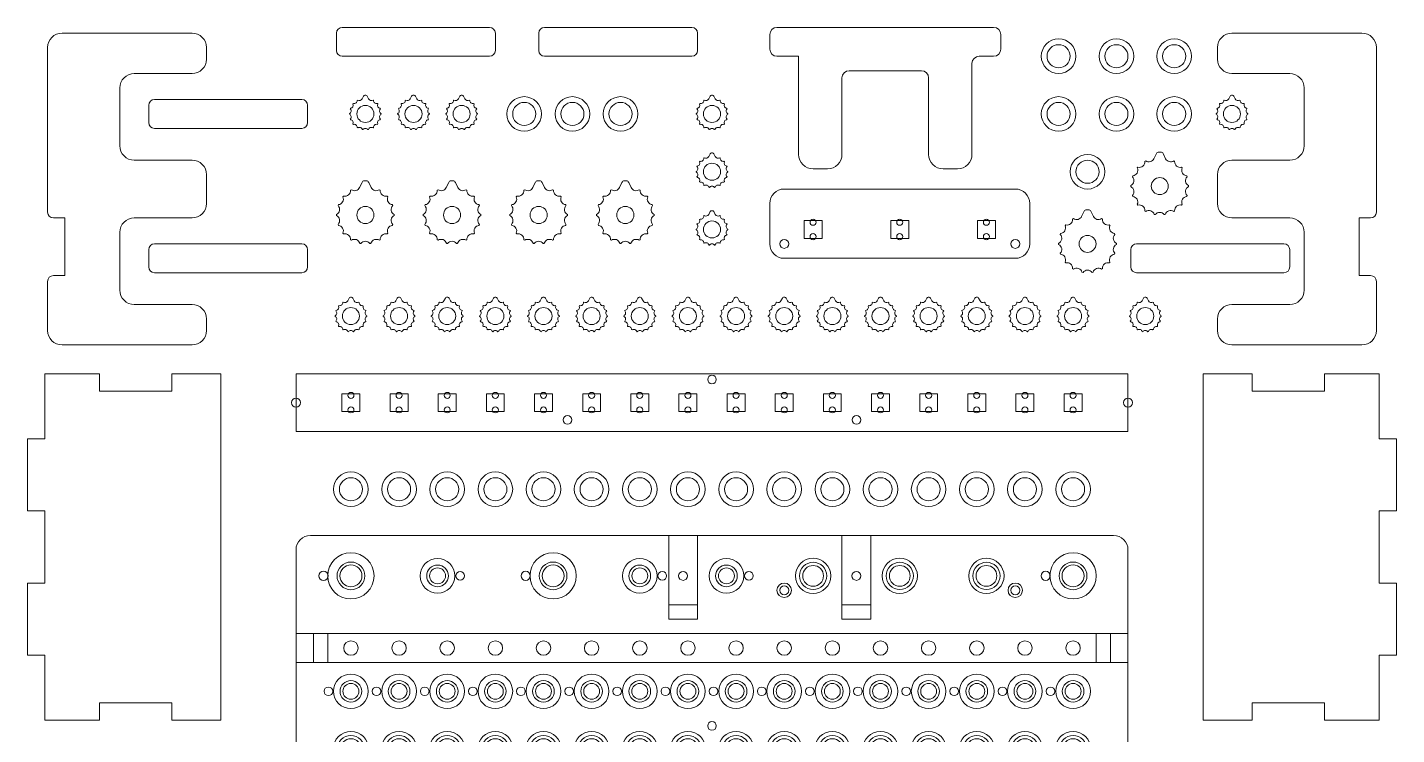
# Model space of a CAD drawing. Header units: millimetres. Extents: x -87 to 387, y -250 to 300.
# Drawn here: x -87 to 387, y 55 to 300 of the extents above; entities that cross this region are included whole.
import ezdxf

# ---------------------------------------------------------------- set-up
doc = ezdxf.new("R2010")
doc.units = ezdxf.units.MM
for name, color, linetype, lineweight, true_color in [('all_sq16', 7, 'Continuous', 0, 0x000000), ('const2', 211, 'Continuous', 0, 0xff55ff), ('const3', 161, 'Continuous', 0, 0x55aaff), ('ext', 1, 'Continuous', 0, 0xff0000), ('int', 3, 'Continuous', 0, 0x00ff00), ('logo', 178, 'Continuous', 0, 0x000038), ('pockett -8mm', 5, 'Continuous', 0, 0x0000ff), ('pockett_butt_switch -3mm', 211, 'Continuous', 5, 0xffaaff), ('pockett_ecrous -3mm', 2, 'Continuous', 0, 0xffff00), ('pockett_LEDs -3mm', 214, 'Continuous', 0, 0x800080), ('pockett_switchs -0.5', 2, 'Continuous', 0, 0xffff00)]:
    doc.layers.add(name, color=color, linetype=linetype, lineweight=lineweight, true_color=true_color)

# ---------------------------------------------------------------- blocks, each defined once
blk = doc.blocks.new('pot_chap')
at = {"layer": 'ext'}
for p, q in [((-2.84, 4.71), (-2.66, 4.81)), ((-0.64, 6.22), (-1.12, 5.23)), ((-0.19, 6.5), (0.19, 6.5)), ((0.64, 6.22), (1.12, 5.23)), ((2.66, 4.81), (2.84, 4.71)), ((-5.5, -0.1), (-5.5, 0.1)), ((-5.2, 1.79), (-5.13, 1.98)), ((-4.28, 3.46), (-4.15, 3.61)), ((4.15, 3.61), (4.28, 3.46)), ((5.13, 1.98), (5.2, 1.79)), ((5.5, 0.1), (5.5, -0.1)), ((-5.13, -1.98), (-5.2, -1.79)), ((-4.15, -3.61), (-4.28, -3.46)), ((-2.66, -4.81), (-2.84, -4.71)), ((2.84, -4.71), (2.66, -4.81)), ((4.28, -3.46), (4.15, -3.61)), ((5.2, -1.79), (5.13, -1.98)), ((-0.85, -5.43), (-1.06, -5.4)), ((1.06, -5.4), (0.85, -5.43))]:
    blk.add_line(p, q, dxfattribs=at)
for centre, radius, start, end in [((-2.07, 5.69), 1.06, 236.2414, 333.9801), ((-0.19, 6), 0.5, 90, 153.9801), ((0.19, 6), 0.5, 26.0199, 90), ((2.07, 5.69), 1.06, 206.0199, 303.7586), ((-5.97, 1.05), 1.06, 296.2414, 43.7586), ((-5.25, 3.03), 1.06, 276.2414, 23.7586), ((-3.9, 4.64), 1.06, 256.2414, 3.7586), ((3.9, 4.64), 1.06, 176.2414, 283.7586), ((5.25, 3.03), 1.06, 156.2414, 263.7586), ((5.97, 1.05), 1.06, 136.2414, 243.7586), ((-5.97, -1.05), 1.06, 316.2414, 63.7586), ((-5.25, -3.03), 1.06, 336.2414, 83.7586), ((-3.9, -4.64), 1.06, 356.2414, 103.7586), ((-2.07, -5.69), 1.06, 16.2414, 123.7586), ((2.07, -5.69), 1.06, 56.2414, 163.7586), ((3.9, -4.64), 1.06, 76.2414, 183.7586), ((5.25, -3.03), 1.06, 96.2414, 203.7586), ((5.97, -1.05), 1.06, 116.2414, 223.7586), ((0, -6.06), 1.06, 36.2414, 143.7586)]:
    blk.add_arc(centre, radius, start, end, dxfattribs=at)
at = {"layer": 'pockett -8mm'}
blk.add_circle((0, 0), 2.95, dxfattribs=at)
blk = doc.blocks.new('sw_chap')
at = {"layer": 'ext'}
blk.add_circle((0, 0), 6, dxfattribs=at)
at = {"layer": 'pockett -8mm'}
for radius in [6, 4]:
    blk.add_circle((0, 0), radius, dxfattribs=at)
blk = doc.blocks.new('inter 10mm')
at = {"layer": 'const3'}
for p, q in [((2, 10), (53, 10)), ((0, 2), (0, 8)), ((55, 8), (55, 2)), ((53, 0), (2, 0))]:
    blk.add_line(p, q, dxfattribs=at)
for centre, start, end in [((2, 8), 90, 180), ((53, 8), 0, 90), ((2, 2), 180, 270), ((53, 2), 270, 0)]:
    blk.add_arc(centre, 2, start, end, dxfattribs=at)
blk = doc.blocks.new('rot_chap')
at = {"layer": 'ext'}
for p, q in [((-1.16, 11.31), (-2.04, 9.51)), ((-0.34, 11.82), (0.34, 11.82)), ((1.16, 11.31), (2.04, 9.51)), ((-7.78, 6.29), (-7.54, 6.57)), ((-5.16, 8.57), (-4.84, 8.75)), ((4.84, 8.75), (5.16, 8.57)), ((7.54, 6.57), (7.78, 6.29)), ((-10, -0.19), (-10, 0.19)), ((-9.46, 3.25), (-9.33, 3.59)), ((9.33, 3.59), (9.46, 3.25)), ((10, 0.19), (10, -0.19)), ((-9.33, -3.59), (-9.46, -3.25)), ((9.46, -3.25), (9.33, -3.59)), ((-7.54, -6.57), (-7.78, -6.29)), ((-4.84, -8.75), (-5.16, -8.57)), ((5.16, -8.57), (4.84, -8.75)), ((7.78, -6.29), (7.54, -6.57)), ((-1.55, -9.88), (-1.92, -9.82)), ((1.92, -9.82), (1.55, -9.88))]:
    blk.add_line(p, q, dxfattribs=at)
for centre, radius, start, end in [((-3.77, 10.35), 1.93, 236.2414, 333.9801), ((-0.34, 10.91), 0.909, 90, 153.9801), ((0.34, 10.91), 0.909, 26.0199, 90), ((3.77, 10.35), 1.93, 206.0199, 303.7586), ((-9.54, 5.51), 1.93, 276.2414, 23.7586), ((-7.08, 8.44), 1.93, 256.2414, 3.7586), ((7.08, 8.44), 1.93, 176.2414, 283.7586), ((9.54, 5.51), 1.93, 156.2414, 263.7586), ((-10.85, 1.91), 1.93, 296.2414, 43.7586), ((10.85, 1.91), 1.93, 136.2414, 243.7586), ((-10.85, -1.91), 1.93, 316.2414, 63.7586), ((-9.54, -5.51), 1.93, 336.2414, 83.7586), ((9.54, -5.51), 1.93, 96.2414, 203.7586), ((10.85, -1.91), 1.93, 116.2414, 223.7586), ((-7.08, -8.44), 1.93, 356.2414, 103.7586), ((-3.77, -10.35), 1.93, 16.2414, 123.7586), ((0, -11.02), 1.93, 36.2414, 143.7586), ((3.77, -10.35), 1.93, 56.2414, 163.7586), ((7.08, -8.44), 1.93, 76.2414, 183.7586)]:
    blk.add_arc(centre, radius, start, end, dxfattribs=at)
at = {"layer": 'pockett -8mm'}
blk.add_circle((0, 0), 2.95, dxfattribs=at)
blk = doc.blocks.new('lat_s')
at = {"layer": 'ext'}
for p, q in [((-42, 120), (-61, 120)), ((-61, 120), (-61, 97.5)), ((-42, 114), (-42, 120)), ((0, 120), (-17, 120)), ((-17, 120), (-17, 114)), ((0, 0), (0, 120)), ((-17, 114), (-42, 114)), ((-61, 97.5), (-67, 97.5)), ((-67, 97.5), (-67, 72.5)), ((-67, 72.5), (-61, 72.5)), ((-61, 72.5), (-61, 47.5)), ((-61, 47.5), (-67, 47.5)), ((-67, 47.5), (-67, 22.5)), ((-67, 22.5), (-61, 22.5)), ((-61, 22.5), (-61, 0)), ((-42, 6), (-17, 6)), ((-42, 0), (-42, 6)), ((-17, 6), (-17, 0)), ((-61, 0), (-42, 0)), ((-17, 0), (0, 0))]:
    blk.add_line(p, q, dxfattribs=at)
blk = doc.blocks.new('inter_lat')
at = {"layer": 'const2'}
for p, q in [((5, 108), (50, 108)), ((0, 46), (0, 103)), ((55, 103), (55, 99)), ((50, 94), (30, 94)), ((25, 89), (25, 69)), ((30, 64), (50, 64)), ((55, 59), (55, 49)), ((6, 44), (2, 44)), ((6, 24), (6, 44)), ((50, 44), (30, 44)), ((25, 39), (25, 19)), ((2, 24), (6, 24)), ((0, 5), (0, 22)), ((30, 14), (50, 14)), ((55, 9), (55, 5)), ((50, 0), (5, 0))]:
    blk.add_line(p, q, dxfattribs=at)
for centre, radius, start, end in [((5, 103), 5, 90, 180), ((50, 103), 5, 0, 90), ((50, 99), 5, 270, 0), ((30, 89), 5, 90, 180), ((30, 69), 5, 180, 270), ((50, 59), 5, 0, 90), ((50, 49), 5, 270, 0), ((2, 46), 2, 180, 270), ((30, 39), 5, 90, 180), ((2, 22), 2, 90, 180), ((30, 19), 5, 180, 270), ((50, 9), 5, 0, 90), ((5, 5), 5, 180, 270), ((50, 5), 5, 270, 0)]:
    blk.add_arc(centre, radius, start, end, dxfattribs=at)
blk = doc.blocks.new('inter_up')
at = {"layer": 'const2'}
for p, q in [((2.5, 0), (5, 0)), ((5, 0), (75, 0)), ((75, 0), (77.5, 0)), ((0, -7.5), (0, -2.5)), ((80, -2.5), (80, -7.5)), ((10, -10), (2.5, -10)), ((10, -10), (10, -44)), ((70, -12.5), (70, -44)), ((77.5, -10), (72.5, -10)), ((25, -44), (25, -17.5)), ((27.5, -15), (52.5, -15)), ((55, -17.5), (55, -44)), ((15, -49), (20, -49)), ((60, -49), (65, -49))]:
    blk.add_line(p, q, dxfattribs=at)
for centre, radius, start, end in [((2.5, -2.5), 2.5, 90, 180), ((77.5, -2.5), 2.5, 0, 90), ((2.5, -7.5), 2.5, 180, 270), ((77.5, -7.5), 2.5, 270, 0), ((72.5, -12.5), 2.5, 90, 180), ((27.5, -17.5), 2.5, 90, 180), ((52.5, -17.5), 2.5, 0, 90), ((15, -44), 5, 180, 270), ((20, -44), 5, 270, 0), ((60, -44), 5, 180, 270), ((65, -44), 5, 270, 0)]:
    blk.add_arc(centre, radius, start, end, dxfattribs=at)
blk = doc.blocks.new('sw_main')
at = {"layer": 'ext'}
for p, q in [((11, 114), (289, 114)), ((6, 11), (6, 109)), ((294, 109), (294, 11)), ((289, 6), (11, 6))]:
    blk.add_line(p, q, dxfattribs=at)
for centre, start, end in [((11, 109), 90, 180), ((289, 109), 0, 90), ((11, 11), 180, 270), ((289, 11), 270, 0)]:
    blk.add_arc(centre, 5, start, end, dxfattribs=at)
at = {"layer": 'int'}
for p, q in [((135, 90), (135, 85)), ((136, 90), (135, 90)), ((145, 90), (136, 90)), ((145, 85), (145, 90)), ((195, 85), (195, 90)), ((195, 90), (205, 90)), ((205, 90), (205, 85)), ((135, 85), (145, 85)), ((205, 85), (195, 85)), ((12, 80), (17, 80)), ((12, 70), (12, 80)), ((17, 80), (17, 70)), ((283, 70), (283, 80)), ((283, 80), (288, 80)), ((288, 80), (288, 70)), ((17, 70), (12, 70)), ((288, 70), (283, 70)), ((87, 26), (111, 26)), ((87, 26), (87, 21)), ((111, 26), (111, 20)), ((87, 21), (88.9851, 21)), ((88.9851, 21), (89, 11)), ((111, 20), (93.9851, 20)), ((93.9851, 20), (94, 12)), ((89, 11), (87, 11)), ((87, 11), (87, 6)), ((94, 12), (111, 12)), ((111, 12), (111, 6)), ((111, 6), (87, 6))]:
    blk.add_line(p, q, dxfattribs=at)
for centre, radius in [((25, 100), 4.8), ((95, 100), 4.8), ((185, 100), 4.7), ((215, 100), 4.7), ((245, 100), 4.7), ((275, 100), 4.8), ((15.5, 100), 1.6), ((55, 100), 3.75), ((62.8, 100), 1.5), ((85.5, 100), 1.6), ((125, 100), 3.75), ((132.8, 100), 1.5), ((140, 100), 1.55), ((155, 100), 3.75), ((162.8, 100), 1.5), ((200, 100), 1.55), ((265.5, 100), 1.6), ((175, 95), 1.55), ((255, 95), 1.55), ((25, 75), 2.5), ((41.6666, 75), 2.5), ((58.3332, 75), 2.5), ((74.9998, 75), 2.5), ((91.6664, 75), 2.5), ((108.333, 75), 2.5), ((124.9996, 75), 2.5), ((141.6662, 75), 2.5), ((158.3328, 75), 2.5), ((174.9994, 75), 2.5), ((191.666, 75), 2.5), ((208.3326, 75), 2.5), ((224.9992, 75), 2.5), ((241.6658, 75), 2.5), ((258.3324, 75), 2.5), ((274.999, 75), 2.5), ((25, 60), 3.75), ((41.6666, 60), 3.75), ((58.3332, 60), 3.75), ((74.9998, 60), 3.75), ((91.6664, 60), 3.75), ((108.333, 60), 3.75), ((124.9996, 60), 3.75), ((141.6662, 60), 3.75), ((158.3328, 60), 3.75), ((174.9994, 60), 3.75), ((191.666, 60), 3.75), ((208.3326, 60), 3.75), ((224.9992, 60), 3.75), ((241.6658, 60), 3.75), ((258.3324, 60), 3.75), ((274.999, 60), 3.75), ((17.2, 60), 1.5), ((33.8666, 60), 1.5), ((50.5332, 60), 1.5), ((67.1998, 60), 1.5), ((83.8664, 60), 1.5), ((100.533, 60), 1.5), ((117.1996, 60), 1.5), ((133.8662, 60), 1.5), ((150.5328, 60), 1.5), ((167.1994, 60), 1.5), ((183.866, 60), 1.5), ((200.5326, 60), 1.5), ((217.1992, 60), 1.5), ((233.8658, 60), 1.5), ((250.5324, 60), 1.5), ((267.199, 60), 1.5), ((150, 48), 1.5), ((25, 40), 4.7), ((41.6666, 40), 4.7), ((58.3332, 40), 4.7), ((74.9998, 40), 4.7), ((91.6664, 40), 4.7), ((108.333, 40), 4.7), ((124.9996, 40), 4.7), ((141.6662, 40), 4.7), ((158.3328, 40), 4.7), ((174.9994, 40), 4.7), ((191.666, 40), 4.7), ((208.3326, 40), 4.7), ((224.9992, 40), 4.7), ((241.6658, 40), 4.7), ((258.3324, 40), 4.7), ((274.999, 40), 4.7), ((6, 40), 1.55), ((294, 40), 1.55), ((100, 34), 1.5), ((200, 34), 1.5), ((25, 15), 5.7), ((55, 15), 5.7), ((175, 15), 5.7), ((215, 15), 5.7), ((245, 15), 5.7), ((275, 15), 5.7)]:
    blk.add_circle(centre, radius, dxfattribs=at)
at = {"layer": 'pockett_butt_switch -3mm'}
for centre, radius in [((185, 100), 6.1), ((215, 100), 6.1), ((245, 100), 6.1), ((185, 100), 3.6), ((215, 100), 3.6), ((245, 100), 3.6), ((25, 40), 6.1), ((25, 40), 3.6), ((41.6666, 40), 6.1), ((41.6666, 40), 3.6), ((58.3332, 40), 6.1), ((58.3332, 40), 3.6), ((74.9998, 40), 6.1), ((74.9998, 40), 3.6), ((91.6664, 40), 6.1), ((91.6664, 40), 3.6), ((108.333, 40), 6.1), ((108.333, 40), 3.6), ((124.9996, 40), 6.1), ((124.9996, 40), 3.6), ((141.6662, 40), 6.1), ((141.6662, 40), 3.6), ((158.3328, 40), 6.1), ((158.3328, 40), 3.6), ((174.9994, 40), 6.1), ((174.9994, 40), 3.6), ((191.666, 40), 6.1), ((191.666, 40), 3.6), ((208.3326, 40), 6.1), ((208.3326, 40), 3.6), ((224.9992, 40), 6.1), ((224.9992, 40), 3.6), ((241.6658, 40), 6.1), ((241.6658, 40), 3.6), ((258.3324, 40), 6.1), ((258.3324, 40), 3.6), ((274.999, 40), 6.1), ((274.999, 40), 3.6)]:
    blk.add_circle(centre, radius, dxfattribs=at)
at = {"layer": 'pockett_ecrous -3mm'}
for centre, radius in [((25, 100), 8), ((55, 100), 6), ((95, 100), 8), ((125, 100), 6), ((155, 100), 6), ((275, 100), 8), ((25, 100), 3.8), ((55, 100), 2.75), ((95, 100), 3.8), ((125, 100), 2.75), ((155, 100), 2.75), ((275, 100), 3.8), ((175, 95), 2.5), ((255, 95), 2.5), ((25, 60), 6), ((25, 60), 2.75), ((41.6666, 60), 6), ((41.6666, 60), 2.75), ((58.3332, 60), 6), ((58.3332, 60), 2.75), ((74.9998, 60), 6), ((74.9998, 60), 2.75), ((91.6664, 60), 6), ((91.6664, 60), 2.75), ((108.333, 60), 6), ((108.333, 60), 2.75), ((124.9996, 60), 6), ((124.9996, 60), 2.75), ((141.6662, 60), 6), ((141.6662, 60), 2.75), ((158.3328, 60), 6), ((158.3328, 60), 2.75), ((174.9994, 60), 6), ((174.9994, 60), 2.75), ((191.666, 60), 6), ((191.666, 60), 2.75), ((208.3326, 60), 6), ((208.3326, 60), 2.75), ((224.9992, 60), 6), ((224.9992, 60), 2.75), ((241.6658, 60), 6), ((241.6658, 60), 2.75), ((258.3324, 60), 6), ((258.3324, 60), 2.75), ((274.999, 60), 6), ((274.999, 60), 2.75), ((100, 34), 2.5), ((200, 34), 2.5), ((25, 15), 8.25), ((25, 15), 4.7), ((55, 15), 8.25), ((55, 15), 4.7), ((175, 15), 8.25), ((175, 15), 4.7), ((215, 15), 8.25), ((215, 15), 4.7), ((245, 15), 8.25), ((245, 15), 4.7), ((275, 15), 8.25), ((275, 15), 4.7)]:
    blk.add_circle(centre, radius, dxfattribs=at)
at = {"layer": 'pockett_LEDs -3mm'}
for p, q in [((135, 114), (135, 90)), ((145, 114), (135, 114)), ((145, 90), (145, 114)), ((195, 114), (195, 90)), ((205, 114), (195, 114)), ((205, 90), (205, 114)), ((135, 90), (145, 90)), ((195, 90), (205, 90)), ((6, 80), (6, 70)), ((294, 80), (6, 80)), ((294, 70), (294, 80)), ((6, 70), (294, 70))]:
    blk.add_line(p, q, dxfattribs=at)
blk = doc.blocks.new('sw_under')
at = {"layer": 'ext'}
for p, q in [((175, 114), (255, 114)), ((170, 95), (170, 109)), ((260, 109), (260, 95)), ((255, 90), (175, 90)), ((294, 50), (6, 50)), ((6, 50), (6, 30)), ((294, 30), (294, 50)), ((6, 30), (294, 30))]:
    blk.add_line(p, q, dxfattribs=at)
for centre, start, end in [((175, 109), 90, 180), ((255, 109), 0, 90), ((175, 95), 180, 270), ((255, 95), 270, 0)]:
    blk.add_arc(centre, 5, start, end, dxfattribs=at)
at = {"layer": 'int'}
for centre, radius in [((185, 102.5), 1.05), ((215, 102.5), 1.05), ((245, 102.5), 1.05), ((175, 95), 1.55), ((185, 97.5), 1.05), ((215, 97.5), 1.05), ((245, 97.5), 1.05), ((255, 95), 1.55), ((150, 48), 1.5), ((25, 42.5), 1.05), ((41.6666, 42.5), 1.05), ((58.3332, 42.5), 1.05), ((74.9998, 42.5), 1.05), ((91.6664, 42.5), 1.05), ((108.333, 42.5), 1.05), ((124.9996, 42.5), 1.05), ((141.6662, 42.5), 1.05), ((158.3328, 42.5), 1.05), ((174.9994, 42.5), 1.05), ((191.666, 42.5), 1.05), ((208.3326, 42.5), 1.05), ((224.9992, 42.5), 1.05), ((241.6658, 42.5), 1.05), ((258.3324, 42.5), 1.05), ((274.999, 42.5), 1.05), ((6, 40), 1.55), ((25, 37.5), 1.05), ((41.6666, 37.5), 1.05), ((58.3332, 37.5), 1.05), ((74.9998, 37.5), 1.05), ((91.6664, 37.5), 1.05), ((108.333, 37.5), 1.05), ((124.9996, 37.5), 1.05), ((141.6662, 37.5), 1.05), ((158.3328, 37.5), 1.05), ((174.9994, 37.5), 1.05), ((191.666, 37.5), 1.05), ((208.3326, 37.5), 1.05), ((224.9992, 37.5), 1.05), ((241.6658, 37.5), 1.05), ((258.3324, 37.5), 1.05), ((274.999, 37.5), 1.05), ((294, 40), 1.55), ((100, 34), 1.5), ((200, 34), 1.5)]:
    blk.add_circle(centre, radius, dxfattribs=at)
at = {"layer": 'pockett_switchs -0.5'}
for p, q in [((181.9, 103.1), (188.1, 103.1)), ((181.9, 96.9), (181.9, 103.1)), ((188.1, 96.9), (188.1, 103.1)), ((211.9, 103.1), (218.1, 103.1)), ((211.9, 96.9), (211.9, 103.1)), ((218.1, 96.9), (218.1, 103.1)), ((241.9, 103.1), (248.1, 103.1)), ((241.9, 96.9), (241.9, 103.1)), ((248.1, 96.9), (248.1, 103.1)), ((181.9, 96.9), (188.1, 96.9)), ((211.9, 96.9), (218.1, 96.9)), ((241.9, 96.9), (248.1, 96.9)), ((21.9, 43.1), (28.1, 43.1)), ((21.9, 36.9), (21.9, 43.1)), ((28.1, 36.9), (28.1, 43.1)), ((38.5666, 43.1), (44.7666, 43.1)), ((38.5666, 36.9), (38.5666, 43.1)), ((44.7666, 36.9), (44.7666, 43.1)), ((55.2332, 43.1), (61.4332, 43.1)), ((55.2332, 36.9), (55.2332, 43.1)), ((61.4332, 36.9), (61.4332, 43.1)), ((71.8998, 43.1), (78.0998, 43.1)), ((71.8998, 36.9), (71.8998, 43.1)), ((78.0998, 36.9), (78.0998, 43.1)), ((88.5664, 43.1), (94.7664, 43.1)), ((88.5664, 36.9), (88.5664, 43.1)), ((94.7664, 36.9), (94.7664, 43.1)), ((105.233, 43.1), (111.433, 43.1)), ((105.233, 36.9), (105.233, 43.1)), ((111.433, 36.9), (111.433, 43.1)), ((121.8996, 43.1), (128.0996, 43.1)), ((121.8996, 36.9), (121.8996, 43.1)), ((128.0996, 36.9), (128.0996, 43.1)), ((138.5662, 43.1), (144.7662, 43.1)), ((138.5662, 36.9), (138.5662, 43.1)), ((144.7662, 36.9), (144.7662, 43.1)), ((155.2328, 43.1), (161.4328, 43.1)), ((155.2328, 36.9), (155.2328, 43.1)), ((161.4328, 36.9), (161.4328, 43.1)), ((171.8994, 43.1), (178.0994, 43.1)), ((171.8994, 36.9), (171.8994, 43.1)), ((178.0994, 36.9), (178.0994, 43.1)), ((188.566, 43.1), (194.766, 43.1)), ((188.566, 36.9), (188.566, 43.1)), ((194.766, 36.9), (194.766, 43.1)), ((205.2326, 43.1), (211.4326, 43.1)), ((205.2326, 36.9), (205.2326, 43.1)), ((211.4326, 36.9), (211.4326, 43.1)), ((221.8992, 43.1), (228.0992, 43.1)), ((221.8992, 36.9), (221.8992, 43.1)), ((228.0992, 36.9), (228.0992, 43.1)), ((238.5658, 43.1), (244.7658, 43.1)), ((238.5658, 36.9), (238.5658, 43.1)), ((244.7658, 36.9), (244.7658, 43.1)), ((255.2324, 43.1), (261.4324, 43.1)), ((255.2324, 36.9), (255.2324, 43.1)), ((261.4324, 36.9), (261.4324, 43.1)), ((271.899, 43.1), (278.099, 43.1)), ((271.899, 36.9), (271.899, 43.1)), ((278.099, 36.9), (278.099, 43.1)), ((21.9, 36.9), (28.1, 36.9)), ((38.5666, 36.9), (44.7666, 36.9)), ((55.2332, 36.9), (61.4332, 36.9)), ((71.8998, 36.9), (78.0998, 36.9)), ((88.5664, 36.9), (94.7664, 36.9)), ((105.233, 36.9), (111.433, 36.9)), ((121.8996, 36.9), (128.0996, 36.9)), ((138.5662, 36.9), (144.7662, 36.9)), ((155.2328, 36.9), (161.4328, 36.9)), ((171.8994, 36.9), (178.0994, 36.9)), ((188.566, 36.9), (194.766, 36.9)), ((205.2326, 36.9), (211.4326, 36.9)), ((221.8992, 36.9), (228.0992, 36.9)), ((238.5658, 36.9), (244.7658, 36.9)), ((255.2324, 36.9), (261.4324, 36.9)), ((271.899, 36.9), (278.099, 36.9))]:
    blk.add_line(p, q, dxfattribs=at)

msp = doc.modelspace()

# ---------------------------------------------------------------- block references
at = {"layer": 'all_sq16'}
for name, p in [('sw_chap', (270, 290)), ('sw_chap', (290, 290)), ('sw_chap', (310, 290)), ('pot_chap', (30, 270)), ('pot_chap', (46.6666, 270)), ('pot_chap', (63.3332, 270)), ('sw_chap', (85, 270)), ('sw_chap', (101.6666, 270)), ('sw_chap', (118.3332, 270)), ('pot_chap', (150, 270)), ('sw_chap', (270, 270)), ('sw_chap', (290, 270)), ('sw_chap', (310, 270)), ('pot_chap', (330, 270)), ('pot_chap', (150, 250)), ('sw_chap', (280, 250)), ('rot_chap', (305, 245)), ('rot_chap', (30, 235)), ('rot_chap', (60, 235)), ('rot_chap', (90, 235)), ('rot_chap', (120, 235)), ('sw_under', (0, 130)), ('pot_chap', (150, 230)), ('rot_chap', (280, 225)), ('pot_chap', (25, 200)), ('pot_chap', (41.6666, 200)), ('pot_chap', (58.3332, 200)), ('pot_chap', (74.9998, 200)), ('pot_chap', (91.6664, 200)), ('pot_chap', (108.333, 200)), ('pot_chap', (124.9996, 200)), ('pot_chap', (141.6662, 200)), ('pot_chap', (158.3328, 200)), ('pot_chap', (174.9994, 200)), ('pot_chap', (191.666, 200)), ('pot_chap', (208.3326, 200)), ('pot_chap', (224.9992, 200)), ('pot_chap', (241.6658, 200)), ('pot_chap', (258.3324, 200)), ('pot_chap', (274.999, 200)), ('pot_chap', (300, 200)), ('lat_s', (-20, 60)), ('sw_chap', (25, 140)), ('sw_chap', (41.6666, 140)), ('sw_chap', (58.3332, 140)), ('sw_chap', (74.9998, 140)), ('sw_chap', (91.6664, 140)), ('sw_chap', (108.333, 140)), ('sw_chap', (124.9996, 140)), ('sw_chap', (141.6662, 140)), ('sw_chap', (158.3328, 140)), ('sw_chap', (174.9994, 140)), ('sw_chap', (191.666, 140)), ('sw_chap', (208.3326, 140)), ('sw_chap', (224.9992, 140)), ('sw_chap', (241.6658, 140)), ('sw_chap', (258.3324, 140)), ('sw_chap', (274.999, 140)), ('sw_main', (0, 10))]:
    msp.add_blockref(name, p, dxfattribs=at)
at = {"layer": 'all_sq16', "yscale": -1, "rotation": 180}
msp.add_blockref('lat_s', (320, 60), dxfattribs=at)
at = {"layer": 'logo'}
for name, p in [('inter 10mm', (20, 290)), ('inter 10mm', (90, 290)), ('inter_up', (170, 300)), ('inter_lat', (-80, 190)), ('inter 10mm', (-45, 265)), ('inter 10mm', (-45, 215)), ('inter 10mm', (295, 215))]:
    msp.add_blockref(name, p, dxfattribs=at)
at = {"layer": 'logo', "yscale": -1, "rotation": 180}
msp.add_blockref('inter_lat', (380, 190), dxfattribs=at)

doc.saveas('drawing.dxf')
